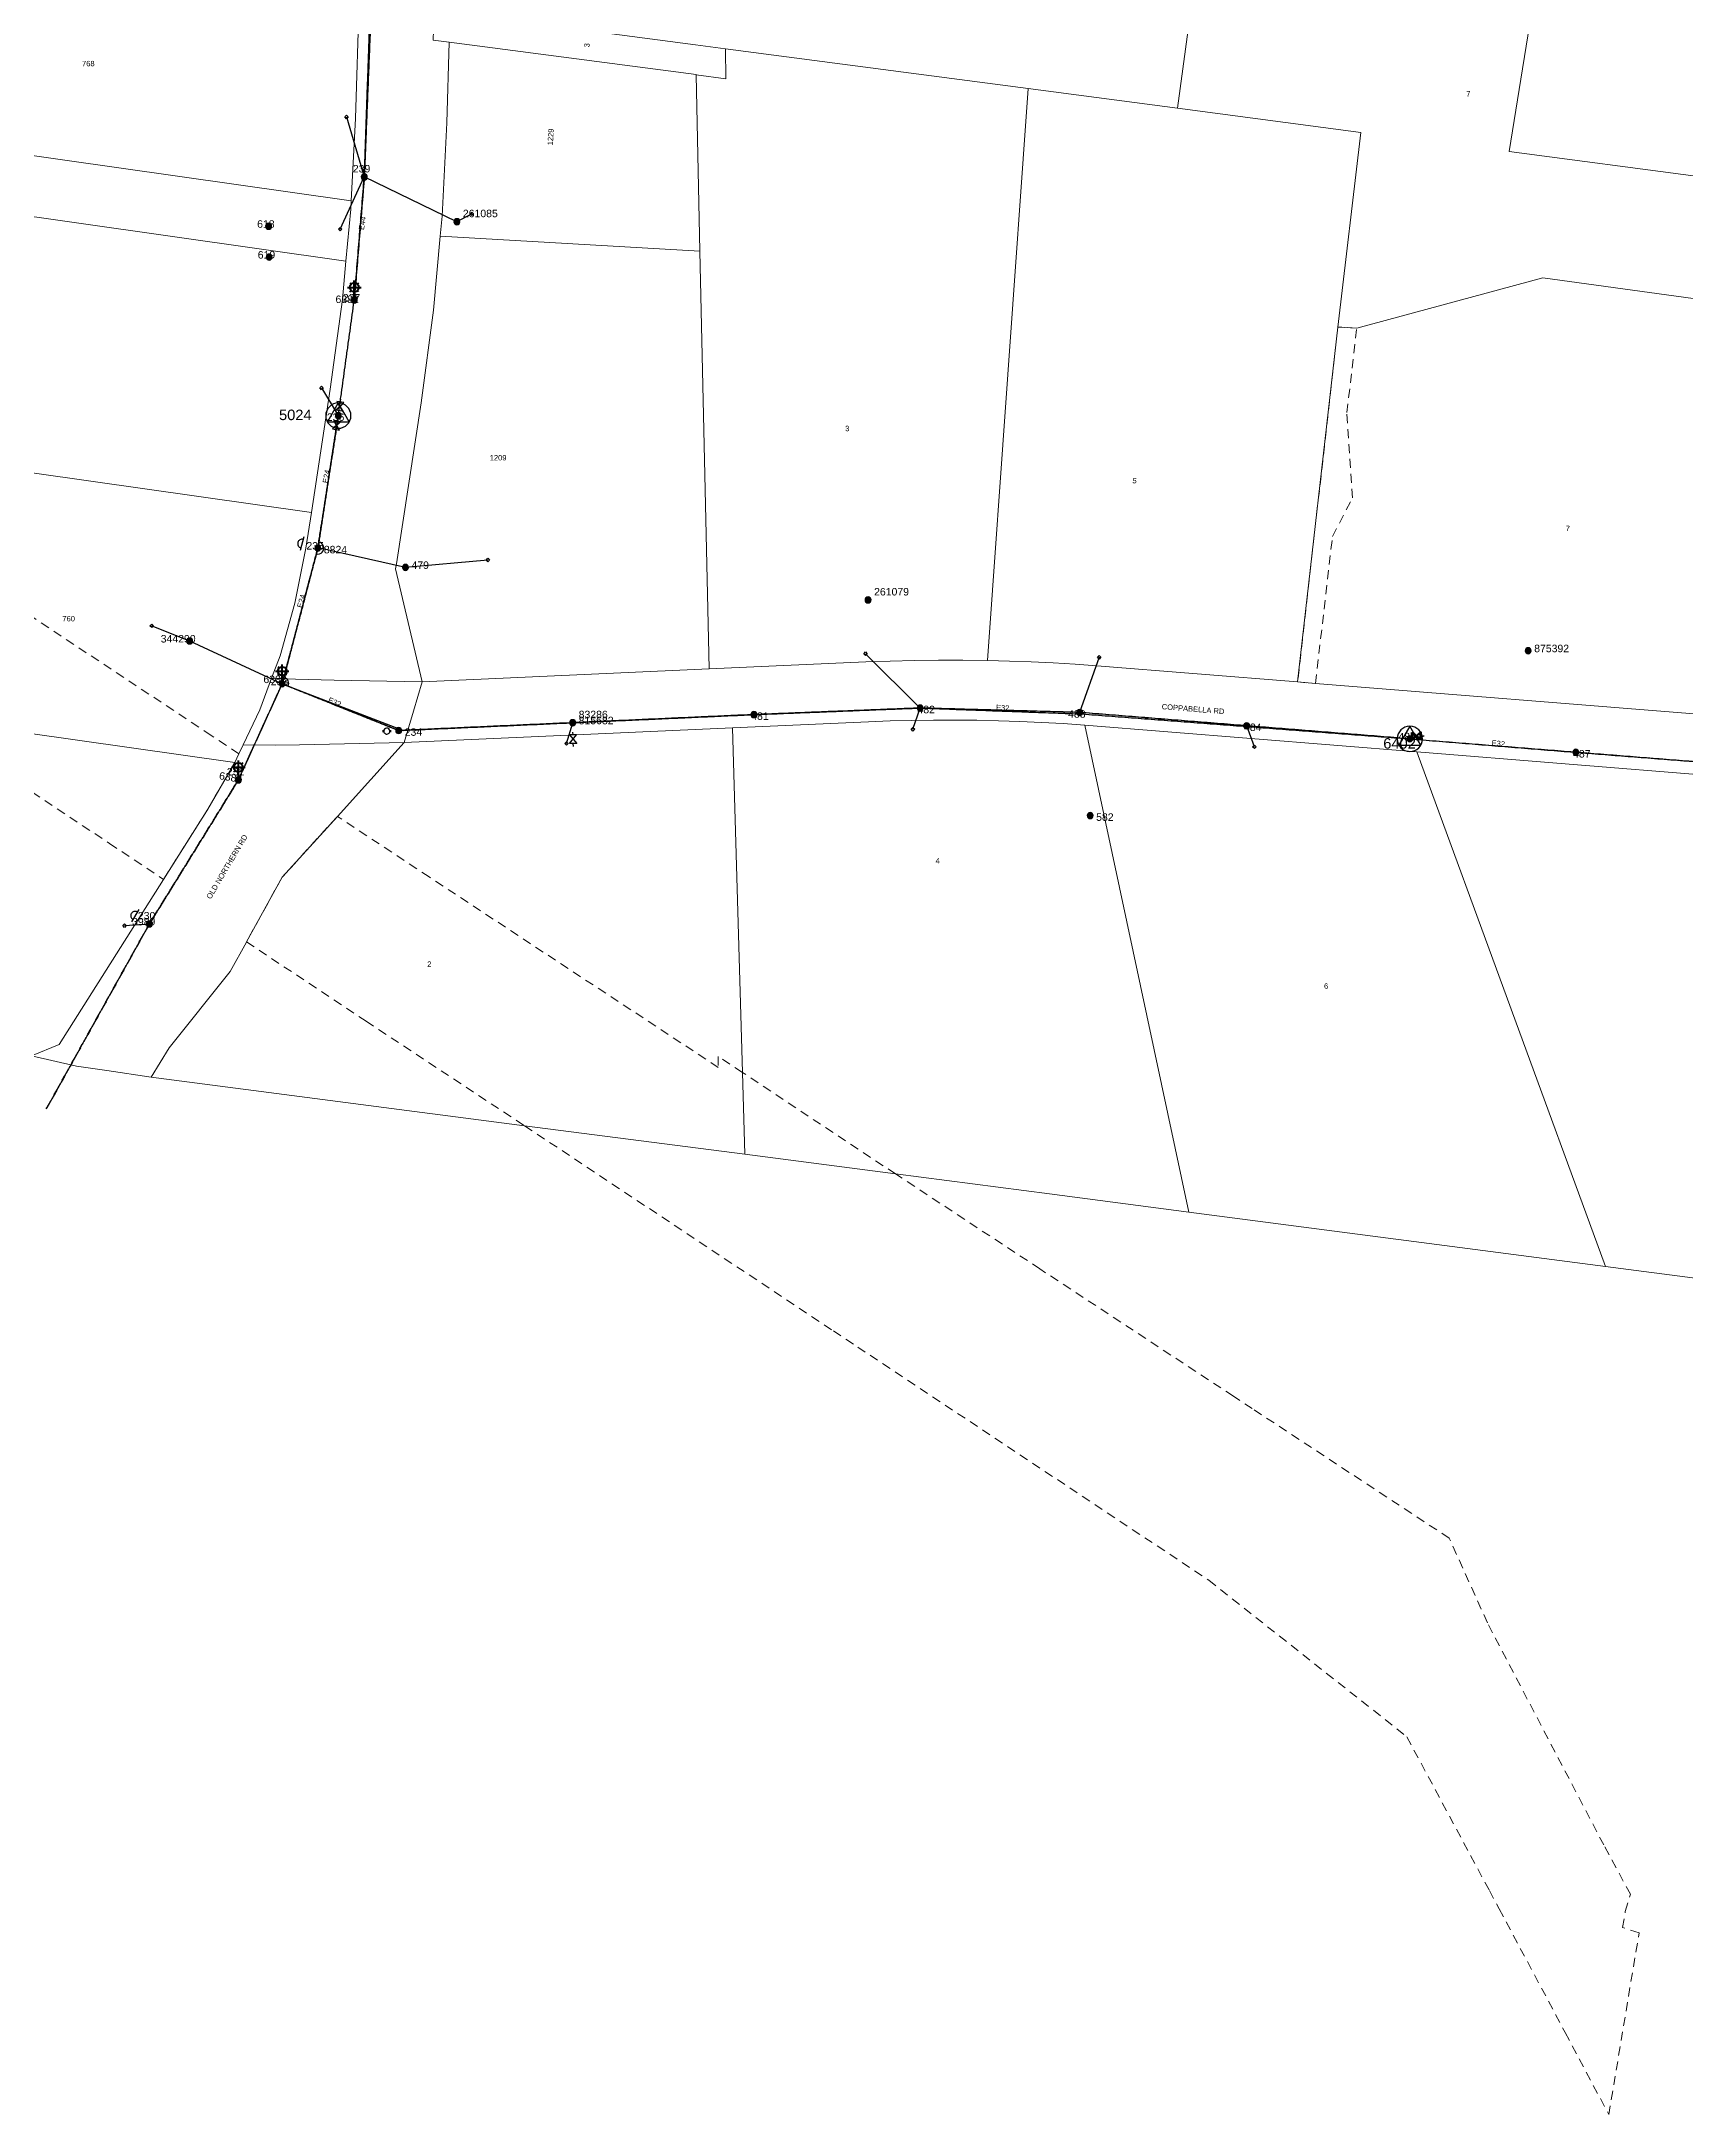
# Model space of a CAD drawing. Header units: metres. Extents: x 315515 to 317824, y 6273486 to 6276226.
# Drawn here: x 316391 to 316939, y 6274464 to 6275156 of the extents above; entities that cross this region are included whole.
import ezdxf
from ezdxf.enums import TextEntityAlignment as Align

# ---------------------------------------------------------------- set-up
doc = ezdxf.new("R2010")
doc.units = ezdxf.units.M
doc.linetypes.add('Cable Exist OH', pattern=[1, 1, 0])
doc.linetypes.add('Dash', pattern=[5, 3, -2])
doc.layers.get('0').update_dxf_attribs({"color": 6})
for name, color, linetype, lineweight in [('Cadastre Easements_SP_EXT', 9, 'Continuous', 5), ('Cadastre Land Parcels_SP_EXT', 7, 'Continuous', 5), ('Cadastre Roads_SP_EXT', 9, 'Continuous', 5)]:
    doc.layers.add(name, color=color, linetype=linetype, lineweight=lineweight)
for name, color, linetype in [('Equip_LV_EXT', 7, 'Continuous'), ('Equip_SP_HV_EXT', 7, 'Continuous'), ('Equip_SP_LV_EXT', 7, 'Continuous'), ('Equip_SP_SL_EXT', 7, 'Continuous'), ('Mains_HV_EXT', 1, 'Continuous'), ('Mains_LV_EXT', 7, 'Continuous'), ('Mains_SL_EXT', 3, 'Continuous'), ('Services_SP_EXT', 7, 'Continuous'), ('Sub_SP_TR_HV_LV_EXT', 7, 'Continuous'), ('SupportsOH_SP_TR_HV_LV_SL_EXT', 7, 'Continuous')]:
    doc.layers.add(name, color=color, linetype=linetype)
doc.styles.add('iecARIAL', font='arial.ttf', dxfattribs={"height": 2})
doc.styles.add('POLE_LABEL', font='arial.ttf')
doc.styles.get("Standard").update_dxf_attribs({"font": 'arial.ttf'})

# ---------------------------------------------------------------- blocks, each defined once
blk = doc.blocks.new('SUB_POLE_EXT')
blk.add_wipeout([(0, 4.22), (0.42, 4.2), (0.83, 4.14), (1.21, 4.05), (1.62, 3.9), (1.99, 3.72), (2.35, 3.51), (2.68, 3.26), (2.99, 2.99), (3.28, 2.66), (3.52, 2.34), (3.76, 1.92), (3.9, 1.62), (4.04, 1.23), (4.18, 0.63), (4.22, 0), (4.18, -0.61), (4.06, -1.15), (3.9, -1.62), (3.58, -2.24), (3.22, -2.73), (2.97, -3.01), (2.68, -3.26), (2.36, -3.5), (2, -3.72), (1.64, -3.89), (1.25, -4.03), (0.82, -4.14), (0.42, -4.2), (0, -4.22), (-0.41, -4.2), (-0.8, -4.15), (-1.21, -4.05), (-1.62, -3.9), (-1.99, -3.73), (-2.35, -3.51), (-2.68, -3.26), (-2.96, -3.02), (-3.23, -2.72), (-3.51, -2.35), (-3.71, -2.01), (-3.91, -1.6), (-4.05, -1.21), (-4.16, -0.76), (-4.22, -0.14), (-4.21, 0.39), (-4.14, 0.83), (-4.03, 1.27), (-3.9, 1.63), (-3.71, 2.02), (-3.5, 2.37), (-3.28, 2.67), (-2.99, 2.99), (-2.68, 3.27), (-2.33, 3.52), (-1.98, 3.73), (-1.63, 3.9), (-1.2, 4.05), (-0.78, 4.15), (-0.4, 4.21)])
blk.add_line((2.16, 0.48), (2.16, 0.48, 0))
blk.add_lwpolyline([(-4.22, 0, 1), (4.22, 0, 1)], format="xyb", close=True)
blk.add_lwpolyline([(2.14, 0.52), (0, 4.22), (-3.66, -2.11), (3.66, -2.11)], close=True)
for tag, height, flags, p in [('STREET_CODE', 0.2, 9, (1.5, 0)), ('ASSET_NUM', 3.5, 8, (2, 2)), ('CONSTRUCTED_VOLTAGE', 0.2, 9, (1.5, -0.2)), ('OPERATING_VOLTAGE', 0.2, 9, (1.5, -0.6)), ('OPERATED_BY', 0.2, 9, (1.5, -0.8)), ('ORIENTATION', 0.2, 9, (1.5, -1.2)), ('OWNED_BY', 0.2, 9, (1.5, -1.4)), ('SECONDARY_VOLTAGE', 0.2, 9, (1.5, -1.6)), ('STATE', 0.2, 9, (1.5, -1.8)), ('SUBSTATION_TYPE', 0.2, 9, (1.5, -2)), ('STREETNAME', 0.2, 9, (1.5, -2.8)), ('SUBURB', 0.2, 9, (1.5, -3)), ('Z', 0.2, 1, (1.5, -3.4)), ('NO_PHASES', 0.2, 9, (1.5, -0.4)), ('MAINTAINED_BY', 0.2, 9, (1.5, -1)), ('USAGE', 0.2, 9, (1.5, -2.2)), ('LEGEND', 0.2, 9, (1.5, -2.4)), ('LOCATION', 0.2, 9, (1.5, -2.6)), ('NOTES', 0.2, 9, (1.5, -3.2))]:
    blk.add_attdef(tag, text='', height=height, dxfattribs=dict(flags=flags)).set_placement(p, align=Align.MIDDLE_LEFT)
blk = doc.blocks.new('LV_OH_LINKS_OPEN_EXT')
for p, q in [((-0.17, 4.97), (-0.17, 5.46)), ((-0.17, 3), (-0.17, 2.5)), ((0.17, 4.97), (0.17, 5.46)), ((0.17, 3), (0.17, 2.5))]:
    blk.add_line(p, q)
blk.add_lwpolyline([(0, 2.99, 1), (0, 4.98, 1)], format="xyb", close=True)
at = {"flags": 9}
for tag, p in [('ACTUAL_STATUS', (0, 0)), ('CONSTRUCTED_VOLTAGE', (0, -0.2)), ('OPERATING_VOLTAGE', (0, -0.6)), ('ORIENTATION', (0, -0.8)), ('OWNED_BY', (0, -1)), ('STATE', (0, -1.2)), ('SWITCH_TYPE', (0, -1.4)), ('NO_PHASES', (0, -0.4)), ('USAGE', (0, -1.6)), ('LEGEND', (0, -1.8)), ('NOTES', (0, -2))]:
    blk.add_attdef(tag, text='', height=0.2, dxfattribs=at).set_placement(p, align=Align.MIDDLE_LEFT)
at = {"flags": 1}
blk.add_attdef('Z', (0, 0), '', height=0.2, dxfattribs=at)
blk = doc.blocks.new('LV_OH_LINKS_DISTFUSE_EXT')
for p, q in [((0, 0), (0.96, 0)), ((3.84, 0), (4.8, 0))]:
    blk.add_line(p, q)
blk.add_lwpolyline([(3.84, -1.2), (3.84, 1.2), (0.96, -1.2), (0.96, 1.2)], close=True)
at = {"flags": 9}
for tag, p in [('ACTUAL_STATUS', (0, 0)), ('CONSTRUCTED_VOLTAGE', (0, -0.2)), ('OPERATING_VOLTAGE', (0, -0.6)), ('ORIENTATION', (0, -0.8)), ('OWNED_BY', (0, -1)), ('STATE', (0, -1.2)), ('SWITCH_TYPE', (0, -1.4)), ('NO_PHASES', (0, -0.4)), ('USAGE', (0, -1.6)), ('NOTES', (0, -1.8))]:
    blk.add_attdef(tag, text='', height=0.2, dxfattribs=at).set_placement(p, align=Align.MIDDLE_LEFT)
at = {"flags": 1}
blk.add_attdef('Z', (0, 0), '', height=0.2, dxfattribs=at)
blk = doc.blocks.new('SL_LANTERN_EXT')
at = {"lineweight": 40}
for p, q in [((-2.25, 4.22), (2.25, 4.22)), ((-1.46, 5.68), (-1.06, 5.28)), ((-1.46, 2.76), (-1.06, 3.16)), ((0, 1.97), (0, 6.47)), ((0, 0), (0, 2.72)), ((1.46, 5.68), (1.06, 5.28)), ((1.46, 2.76), (1.06, 3.16))]:
    blk.add_line(p, q, dxfattribs=at)
blk.add_circle((0, 4.22), 1.5, dxfattribs=at)
at = {"style": 'iecARIAL', "flags": 8}
blk.add_attdef('ASSET_NUM', (1.5, 1.5), '', height=2.5, dxfattribs=at)
for tag, p, height, flags in [('OPERATING_VOLTAGE', (0.98, -1.65), 0.2, 9), ('ORIENTATION', (0.98, -1.85), 0.2, 9), ('OWNED_BY', (0.98, -2.05), 0.2, 9), ('STATE', (0.98, -2.25), 0.2, 9), ('CONSTRUCTED_VOLTAGE', (0.98, -0.65), 0.2, 9), ('CONTROL_TYPE', (0.98, -0.85), 0.2, 9), ('LANTERN_PURPOSE', (0.98, -1.05), 0.2, 9), ('LANTERN_TYPE', (0.98, -1.25), 0.2, 9), ('NO_PHASES', (0.98, -1.45), 0.2, 9), ('USAGE', (0.98, -2.45), 0.2, 9), ('CEXIST', (0.98, -2.65), 0.2, 9), ('CNEW', (0.98, -2.85), 0.2, 9), ('CNUMBER', (0.98, -3.05), 0.2, 9), ('CREMOVE', (0.98, -3.25), 0.2, 9), ('CREPLACE', (0.98, -3.45), 0.2, 9), ('LKINGHEIGHT', (0.98, -3.65), 0.2, 9), ('LBRACKET', (0.98, -3.85), 0.2, 9), ('LBRACKETVOCAB', (0.98, -4.05), 0.2, 9), ('LCATEGORY', (0.98, -4.25), 0.2, 9), ('LCHARGE1', (0.98, -4.45), 0.2, 9), ('LCHARGE1PERCENT', (0.98, -4.65), 0.2, 9), ('LCHARGE2', (0.98, -4.85), 0.2, 9), ('LCHARGE2PERCENT', (0.98, -5.05), 0.2, 9), ('LCHARGE3', (0.98, -5.25), 0.2, 9), ('LCHARGE3PERCENT', (0.98, -5.45), 0.2, 9), ('LEXIST', (0.98, -5.65), 0.2, 9), ('LLAMP', (0.98, -5.85), 0.2, 9), ('LLAMPVOCAB', (0.98, -6.05), 0.2, 9), ('LMAST', (0.98, -6.25), 0.2, 9), ('LMASTVOCAB', (0.98, -6.45), 0.2, 9), ('LNEW', (0.98, -6.65), 0.2, 9), ('LANTNUMBER', (0.98, -6.85), 0.2, 9), ('LNUMBER', (2.18, -3.25), 2.5, 8), ('STREETNAME', (0.98, -9.25), 0.2, 9), ('SUBURB', (0.98, -9.45), 0.2, 1), ('LOUTREACH', (0.98, -7.25), 0.2, 9), ('LOUTREACHVOCAB', (0.98, -7.45), 0.2, 9), ('LRATECODE', (0.98, -7.65), 0.2, 9), ('LREMOVE', (0.98, -7.85), 0.2, 9), ('LREPLACE', (0.98, -8.05), 0.2, 9), ('LTYPE', (0.98, -8.25), 0.2, 9), ('LTYPEVOCAB', (0.98, -8.45), 0.2, 9), ('LEGEND', (0.98, -8.65), 0.2, 9), ('LOCATION', (0.98, -8.85), 0.2, 9), ('NOTES', (0.98, -9.05), 0.2, 9)]:
    blk.add_attdef(tag, p, '', height=height, dxfattribs=dict(flags=flags))
blk = doc.blocks.new('CCP_EXT')
blk.add_wipeout([(0, 0.57), (0.57, 0), (0, -0.57), (-0.57, 0)])
blk.add_lwpolyline([(-0.57, 0), (0, 0.57), (0.57, 0), (0, -0.57), (-0.57, 0)])
at = {"flags": 1}
blk.add_attdef('Z', (0, 0), '', height=0.2, dxfattribs=at)
at = {"flags": 9}
for tag, p in [('CCP_TYPE', (0, 0)), ('CONSTRUCTED_VOLTAGE', (0, -0.2)), ('OPERATING_VOLTAGE', (0, -0.6)), ('ORIENTATION', (0, -0.8)), ('OWNED_BY', (0, -1)), ('STATE', (0, -1.8)), ('NO_PHASES', (0, -0.4)), ('USAGE', (0, -1.2)), ('LEGEND', (0, -1.4)), ('LIFE_SUPPORT', (0, -1.6)), ('NOTES', (0, -2))]:
    blk.add_attdef(tag, text='', height=0.2, dxfattribs=at).set_placement(p, align=Align.MIDDLE_LEFT)
blk = doc.blocks.new('POLE_EXT')
blk.add_hatch(color=256).paths.add_polyline_path([(-1, 0, 1), (1, 0, 1)])
blk.add_lwpolyline([(-1, 0, 1), (1, 0, 1)], format="xyb", close=True)
for tag, height, flags, p in [('pNumber', 2.5, 8, (-17.84, 2.07)), ('OWNED_BY', 0.2, 9, (1.35, -0.4)), ('SPECIAL_USE', 0.2, 9, (1.35, -0.8)), ('STATE', 0.2, 9, (1.35, -1)), ('cLV', 0.2, 9, (1.35, -1.4)), ('hDepth', 0.2, 9, (1.35, -1.6)), ('hDia', 0.2, 9, (1.35, -1.8)), ('cHV', 0.2, 9, (1.35, -2)), ('cLinedev', 0.2, 9, (1.35, -3.4)), ('pExisting', 0.2, 9, (1.35, -3.8)), ('pFooting', 0.2, 9, (1.35, -4.4)), ('pNew', 0.2, 9, (1.35, -4.6)), ('pRelocate', 0.2, 9, (1.35, -5)), ('pRemove', 0.2, 9, (1.35, -5.2)), ('pReplace', 0.2, 9, (1.35, -5.4)), ('pStay', 0.2, 9, (1.35, -5.6)), ('pType', 0.2, 9, (1.35, -5.8)), ('cspan', 0.2, 9, (1.35, -6)), ('STREETNAME', 0.2, 9, (1.35, -6.2)), ('SUBURB', 0.2, 9, (1.35, -6.4)), ('OPERATED_BY', 0.2, 9, (1.36, -7.01)), ('PARENT', 0.2, 9, (1.35, -0.6)), ('USAGE', 0.2, 9, (1.35, -1.2)), ('LBRACKET', 0.2, 9, (1.35, -2.2)), ('LExisting', 0.2, 9, (1.35, -2.4)), ('LANTNUMBER', 0.2, 9, (1.35, -2.6)), ('LOther', 0.2, 9, (1.35, -2.8)), ('LRemove', 0.2, 9, (1.35, -3)), ('LEGEND', 0.2, 9, (1.35, -3.2)), ('LOCATION', 0.2, 9, (1.35, -3.6)), ('PFNUMBER', 0.2, 9, (1.35, -4)), ('NEWPFNUMBER', 0.2, 9, (1.35, -4.2)), ('NOTES', 0.2, 9, (1.35, -6.6)), ('MAINTAINED_BY', 0.2, 9, (1.36, -6.81))]:
    blk.add_attdef(tag, text='', height=height, dxfattribs=dict(flags=flags)).set_placement(p, align=Align.MIDDLE_LEFT)
at = {"style": 'POLE_LABEL'}
for tag, height, flags, p in [('STRUCTURE_PLANT_NUMBER', 0.2, 9, (1.35, 0.03)), ('ASSET_NUM', 2.5, 8, (2, 2)), ('STREET_CODE', 0.2, 9, (1.35, -0.2))]:
    blk.add_attdef(tag, text='', height=height, dxfattribs=dict(at, flags=flags)).set_placement(p, align=Align.MIDDLE_LEFT)
at = {"flags": 1}
blk.add_attdef('Z', (1.35, -7.33), '', height=0.2, dxfattribs=at)
blk = doc.blocks.new('HV_USL_CLOSED_EXT')
blk.add_line((2.4, 5.5), (-2.4, 5.5))
blk.add_lwpolyline([(1.44, 5.5, 0.414214), (0, 6.94, 0.414214), (-1.44, 5.5)], format="xyb")
for tag, height, flags, p in [('STREET_CODE', 0.2, 9, (1.5, 0)), ('ASSET_NUM', 2.5, 8, (2, 2)), ('ACTUAL_STATUS', 0.2, 9, (1.5, -0.2)), ('CONSTRUCTED_VOLTAGE', 0.2, 9, (1.5, -0.4)), ('OPERATING_VOLTAGE', 0.2, 9, (1.5, -0.8)), ('ORIENTATION', 0.2, 9, (1.5, -1)), ('OWNED_BY', 0.2, 9, (1.5, -1.2)), ('OPERATED_BY', 0.2, 9, (1.5, -1.4)), ('STATE', 0.2, 9, (1.5, -1.8)), ('SWITCH_TYPE', 0.2, 9, (1.5, -2)), ('STREETNAME', 0.2, 9, (1.5, -2.8)), ('SUBURB', 0.2, 9, (1.5, -3)), ('Z', 0.2, 1, (1.5, -3.6)), ('NO_PHASES', 0.2, 9, (1.5, -0.6)), ('MAINTAINED_BY', 0.2, 9, (1.5, -1.6)), ('USAGE', 0.2, 9, (1.5, -2.2)), ('LEGEND', 0.2, 9, (1.5, -2.4)), ('LOCATION', 0.2, 9, (1.5, -2.6)), ('NOTES', 0.2, 9, (1.5, -3.2)), ('LABEL_ALIGNMENT', 0.2, 9, (1.5, -3.4))]:
    blk.add_attdef(tag, text='', height=height, dxfattribs=dict(flags=flags)).set_placement(p, align=Align.MIDDLE_LEFT)
blk = doc.blocks.new('HV_DOF_CLOSED_EXT')
for p, q in [((0, 7.9), (0, 6.94)), ((0, 4.06), (0, 3.1))]:
    blk.add_line(p, q)
blk.add_lwpolyline([(-1.2, 4.06), (1.2, 4.06), (-1.2, 6.94), (1.2, 6.94)], close=True)
for tag, height, flags, p in [('STREET_CODE', 0.2, 9, (1.5, 0)), ('ASSET_NUM', 2.5, 8, (2, 2)), ('ACTUAL_STATUS', 0.2, 9, (1.5, -0.2)), ('CONSTRUCTED_VOLTAGE', 0.2, 9, (1.5, -0.4)), ('OPERATING_VOLTAGE', 0.2, 9, (1.5, -0.8)), ('ORIENTATION', 0.2, 9, (1.5, -1)), ('OWNED_BY', 0.2, 9, (1.5, -1.2)), ('OPERATED_BY', 0.2, 9, (1.5, -1.4)), ('STATE', 0.2, 9, (1.5, -1.8)), ('SWITCH_TYPE', 0.2, 9, (1.5, -2)), ('STREETNAME', 0.2, 9, (1.5, -2.8)), ('SUBURB', 0.2, 9, (1.5, -3)), ('Z', 0.2, 1, (1.5, -3.6)), ('NO_PHASES', 0.2, 9, (1.5, -0.6)), ('MAINTAINED_BY', 0.2, 9, (1.5, -1.6)), ('USAGE', 0.2, 9, (1.5, -2.2)), ('LEGEND', 0.2, 9, (1.5, -2.4)), ('LOCATION', 0.2, 9, (1.5, -2.6)), ('NOTES', 0.2, 9, (1.5, -3.2)), ('LABEL_ALIGNMENT', 0.2, 9, (1.5, -3.4))]:
    blk.add_attdef(tag, text='', height=height, dxfattribs=dict(flags=flags)).set_placement(p, align=Align.MIDDLE_LEFT)

msp = doc.modelspace()

# ---------------------------------------------------------------- linework, layer by layer
at = {"layer": 'Cadastre Easements_SP_EXT', "linetype": 'Dash'}
for points in [[(316829.665, 6275060.111), (316823.397, 6275060.478), (316809.921, 6274942.003), (316815.9, 6274941.521), (316821.569, 6274990.594), (316828.248, 6275003.459), (316826.379, 6275031.895), (316829.665, 6275060.111)], [(316520.136, 6274876.918), (316489.472, 6274897.153), (316471.075, 6274876.853), (316459.158, 6274855.277), (316499.051, 6274828.776), (316551.949, 6274793.875), (316655.024, 6274725.397), (316663.117, 6274720.019), (316780.286, 6274642.182), (316846.408, 6274589.921), (316873.936, 6274538.595), (316877.188, 6274532.532), (316899.22, 6274491.221), (316913.781, 6274463.841), (316923.896, 6274524.488), (316918.4, 6274526.238), (316919.299, 6274531.62), (316920.991, 6274537.362), (316912.111, 6274553.815), (316873.271, 6274627.957), (316873.265, 6274627.97), (316860.547, 6274656.207), (316794.811, 6274699.45), (316788.494, 6274703.606), (316723.924, 6274746.1), (316675.769, 6274777.791), (316624.67, 6274811.654), (316616.547, 6274816.999), (316616.59, 6274813.357), (316520.136, 6274876.918)]]:
    msp.add_lwpolyline(points, close=True, dxfattribs=at)
at = {"layer": 'Cadastre Land Parcels_SP_EXT', "linetype": 'Continuous'}
for points in [[(317108.778, 6275485.962), (317100.866, 6275487.067), (317057.082, 6275215.816), (316985.063, 6275225.856), (316913.045, 6275235.911), (316899.623, 6275237.808), (316880.481, 6275119.12), (317008.475, 6275102.119), (317040.48, 6275097.774), (317045.963, 6275097.023), (317108.778, 6275485.962)], [(316781.074, 6275216.508), (316631.044, 6275235.983), (316530.155, 6275249.078), (316529.094, 6275232.599), (316527.046, 6275165.417), (316608.987, 6275154.678), (316618.968, 6275153.37), (316720.02, 6275140.121), (316769.813, 6275133.546), (316781.074, 6275216.508)], [(317004.24, 6275061.462), (317008.475, 6275102.119), (316880.481, 6275119.12), (316899.623, 6275237.808), (316840.866, 6275246.014), (316834.335, 6275209.609), (316781.074, 6275216.508), (316769.813, 6275133.546), (316830.981, 6275125.381), (316823.397, 6275060.478), (316829.665, 6275060.111), (316891.758, 6275076.919), (317004.24, 6275061.462)], [(316262.951, 6275135.406), (316272.089, 6275199.696), (316131.231, 6275218.373), (316120.098, 6275139.618), (316115.908, 6275109.985), (316138.432, 6275106.785), (316167.134, 6275102.706), (316180.512, 6275100.803), (316252.528, 6275090.564), (316256.167, 6275116.055), (316492.285, 6275082.504), (316493.941, 6275099.821), (316494.051, 6275102.575), (316262.951, 6275135.406)], [(316496.771, 6275169.855), (316272.089, 6275199.696), (316262.951, 6275135.406), (316494.051, 6275102.575), (316495.49, 6275130.036), (316496.771, 6275169.855)], [(316527.046, 6275165.417), (316521.834, 6275166.191), (316521.468, 6275156.2), (316526.738, 6275155.507), (316609.179, 6275144.744), (316609.181, 6275144.654), (316619.15, 6275143.313), (316618.968, 6275153.37), (316608.987, 6275154.678), (316527.046, 6275165.417)], [(316609.181, 6275144.654), (316609.179, 6275144.744), (316526.738, 6275155.507), (316526.014, 6275128.601), (316524.418, 6275097.492), (316523.808, 6275090.835), (316610.473, 6275085.809), (316609.181, 6275144.654)], [(316720.02, 6275140.121), (316618.968, 6275153.37), (316619.15, 6275143.313), (316609.181, 6275144.654), (316610.473, 6275085.809), (316613.505, 6274946.352), (316665.828, 6274948.674), (316673.927, 6274948.951), (316682.028, 6274949.167), (316690.131, 6274949.285), (316698.235, 6274949.309), (316706.395, 6274949.219), (316720.02, 6275140.121)], [(316769.813, 6275133.546), (316720.02, 6275140.121), (316706.395, 6274949.219), (316713.74, 6274948.982), (316721.053, 6274948.702), (316728.363, 6274948.34), (316735.668, 6274947.901), (316742.972, 6274947.35), (316809.921, 6274942.003), (316823.397, 6275060.478), (316830.981, 6275125.381), (316769.813, 6275133.546)], [(316610.473, 6275085.809), (316523.808, 6275090.835), (316521.539, 6275066.152), (316517.436, 6275035.232), (316509.175, 6274981.438), (316508.84, 6274979.72), (316517.802, 6274942.075), (316613.505, 6274946.352), (316610.473, 6275085.809)], [(316396.65, 6274821.018), (316431.431, 6274876.093), (316446.228, 6274899.522), (316455.209, 6274915.082), (316350.139, 6274930.015), (316232.085, 6274946.792), (316219.186, 6274855.873), (316307.247, 6274835.634), (316309.672, 6274835.051), (316387.358, 6274817.213), (316396.65, 6274821.018)], [(316624.671, 6274811.62), (316624.67, 6274811.654), (316621.339, 6274926.705), (316511.796, 6274921.781), (316489.472, 6274897.153), (316471.075, 6274876.853), (316459.158, 6274855.277), (316459.101, 6274855.172), (316453.664, 6274845.326), (316433.299, 6274819.872), (316427.333, 6274810.074), (316551.949, 6274793.875), (316625.469, 6274784.368), (316624.671, 6274811.62)], [(316738.93, 6274927.608), (316731.703, 6274928.114), (316724.496, 6274928.52), (316717.284, 6274928.839), (316710.07, 6274929.076), (316702.852, 6274929.23), (316695.633, 6274929.297), (316688.414, 6274929.281), (316681.197, 6274929.182), (316673.98, 6274928.998), (316666.75, 6274928.71), (316621.339, 6274926.705), (316624.67, 6274811.654), (316624.671, 6274811.62), (316625.469, 6274784.368), (316675.769, 6274777.791), (316727.176, 6274771.102), (316773.653, 6274765.084), (316738.93, 6274927.608)]]:
    msp.add_lwpolyline(points, close=True, dxfattribs=at)
at = {"layer": 'Mains_HV_EXT', "linetype": 'Cable Exist OH'}
for points in [[(316471.064, 6274941.393), (316482.962, 6274986.688)], [(316426.725, 6274861.242), (316456.434, 6274909.295), (316471.064, 6274941.393)], [(316471.064, 6274941.393), (316509.949, 6274925.79), (316568.002, 6274928.4), (316568.079, 6274928.404)]]:
    msp.add_lwpolyline(points, dxfattribs=at)
at = {"layer": 'Mains_LV_EXT', "linetype": 'Cable Exist OH'}
for points in [[(316498.469, 6275110.58), (316500.458, 6275160.163), (316502.063, 6275212.945)], [(316495.122, 6275069.491), (316498.469, 6275110.58)], [(316482.962, 6274986.688), (316471.064, 6274941.393)], [(316471.064, 6274941.393), (316456.434, 6274909.295), (316426.725, 6274861.242)], [(316509.949, 6274925.79), (316471.064, 6274941.393)], [(316737.171, 6274931.831), (316683.975, 6274933.311)], [(316792.961, 6274927.378), (316737.171, 6274931.831)], [(316568.002, 6274928.4), (316509.949, 6274925.79)]]:
    msp.add_lwpolyline(points, dxfattribs=at)
at = {"layer": 'Mains_LV_EXT', "linetype": 'Continuous'}
for points in [[(316482.455, 6274984.754, 1.0584118), (316483.268, 6274988.665)], [(316472.92, 6274940.648, 0.6156477), (316471.572, 6274943.327)]]:
    msp.add_lwpolyline(points, format="xyb", dxfattribs=at)
at = {"layer": 'Mains_SL_EXT', "linetype": 'Cable Exist OH'}
msp.add_lwpolyline([(316456.434, 6274909.295), (316471.064, 6274941.393)], dxfattribs=at)

# ---------------------------------------------------------------- block references
at = {"layer": 'Equip_SP_HV_EXT'}
ref = msp.add_blockref('HV_USL_CLOSED_EXT', (316482.962, 6274986.688), dxfattribs=dict(at, rotation=74.20285459057543))
ref.add_attrib('ASSET_NUM', '8824', dxfattribs={"layer": '0', "height": 2.5}).set_placement((316484.962, 6274987.438), align=Align.TOP_LEFT)
at = {"layer": 'Equip_SP_LV_EXT', "rotation": 92.76765532673696}
msp.add_blockref('LV_OH_LINKS_OPEN_EXT', (316509.949, 6274925.79), dxfattribs=at)
at = {"layer": 'Equip_SP_SL_EXT'}
ref = msp.add_blockref('SL_LANTERN_EXT', (316495.122, 6275069.491), dxfattribs=at)
ref.add_attrib('ASSET_NUM', '6382', dxfattribs={"layer": '0', "height": 2.5, "rotation": 359.997165, "style": 'iecARIAL'}).set_placement((316496.622, 6275070.991), align=Align.TOP_RIGHT)
ref = msp.add_blockref('SL_LANTERN_EXT', (316471.064, 6274941.393), dxfattribs=at)
ref.add_attrib('ASSET_NUM', '6383', dxfattribs={"layer": '0', "height": 2.5, "rotation": 0.118282, "style": 'iecARIAL'}).set_placement((316472.564, 6274942.893), align=Align.MIDDLE_RIGHT)
ref = msp.add_blockref('SL_LANTERN_EXT', (316456.434, 6274909.295), dxfattribs=at)
ref.add_attrib('ASSET_NUM', '6384', dxfattribs={"layer": '0', "height": 2.5, "rotation": 350.798858, "style": 'iecARIAL'}).set_placement((316457.934, 6274910.795), align=Align.TOP_RIGHT)
at = {"layer": 'Sub_SP_TR_HV_LV_EXT'}
ref = msp.add_blockref('SUB_POLE_EXT', (316489.796, 6275030.907), dxfattribs=at)
ref.add_attrib('ASSET_NUM', '5024', dxfattribs={"layer": '0', "height": 3.5}).set_placement((316480.879, 6275031.157), align=Align.MIDDLE_RIGHT)
ref = msp.add_blockref('SUB_POLE_EXT', (316847.397, 6274923.014), dxfattribs=at)
ref.add_attrib('ASSET_NUM', '6402', dxfattribs={"layer": '0', "height": 3.5}).set_placement((316849.397, 6274923.264), align=Align.TOP_RIGHT)
at = {"layer": 'SupportsOH_SP_TR_HV_LV_SL_EXT'}
ref = msp.add_blockref('POLE_EXT', (316498.469, 6275110.58), dxfattribs=at)
ref.add_attrib('ASSET_NUM', '239', dxfattribs={"layer": '0', "height": 2.5, "style": 'POLE_LABEL'}).set_placement((316500.469, 6275111.33), align=Align.BOTTOM_RIGHT)
ref = msp.add_blockref('POLE_EXT', (316466.528, 6275094.117), dxfattribs=at)
ref.add_attrib('ASSET_NUM', '618', dxfattribs={"layer": '0', "height": 2.5, "style": 'POLE_LABEL'}).set_placement((316468.528, 6275094.867), align=Align.MIDDLE_RIGHT)
ref = msp.add_blockref('POLE_EXT', (316466.727, 6275083.822), dxfattribs=at)
ref.add_attrib('ASSET_NUM', '619', dxfattribs={"layer": '0', "height": 2.5, "style": 'POLE_LABEL'}).set_placement((316468.727, 6275084.572), align=Align.MIDDLE_RIGHT)
ref = msp.add_blockref('POLE_EXT', (316495.122, 6275069.491), dxfattribs=at)
ref.add_attrib('ASSET_NUM', '237', dxfattribs={"layer": '0', "height": 2.5, "style": 'POLE_LABEL'}).set_placement((316497.122, 6275070.241), align=Align.MIDDLE_RIGHT)
ref = msp.add_blockref('POLE_EXT', (316482.962, 6274986.688), dxfattribs=at)
ref.add_attrib('ASSET_NUM', '235', dxfattribs={"layer": '0', "height": 2.5, "style": 'POLE_LABEL'}).set_placement((316484.962, 6274987.438), align=Align.MIDDLE_RIGHT)
ref = msp.add_blockref('POLE_EXT', (316512.223, 6274980.241), dxfattribs=at)
ref.add_attrib('ASSET_NUM', '479', dxfattribs={"layer": '0', "height": 2.5, "style": 'POLE_LABEL'}).set_placement((316514.223, 6274980.991), align=Align.MIDDLE_LEFT)
ref = msp.add_blockref('POLE_EXT', (316666.588, 6274969.374), dxfattribs=at)
ref.add_attrib('ASSET_NUM', '261079', dxfattribs={"layer": '0', "height": 2.5, "style": 'POLE_LABEL'}).set_placement((316668.588, 6274970.124), align=Align.BOTTOM_LEFT)
ref = msp.add_blockref('POLE_EXT', (316886.882, 6274952.438), dxfattribs=at)
ref.add_attrib('ASSET_NUM', '875392', dxfattribs={"layer": '0', "height": 2.5, "style": 'POLE_LABEL'}).set_placement((316888.882, 6274953.188), align=Align.MIDDLE_LEFT)
ref = msp.add_blockref('POLE_EXT', (316471.064, 6274941.393), dxfattribs=at)
ref.add_attrib('ASSET_NUM', '233', dxfattribs={"layer": '0', "height": 2.5, "style": 'POLE_LABEL'}).set_placement((316473.064, 6274942.143), align=Align.MIDDLE_RIGHT)
ref = msp.add_blockref('POLE_EXT', (316628.504, 6274931.115), dxfattribs=at)
ref.add_attrib('ASSET_NUM', '481', dxfattribs={"layer": '0', "height": 2.5, "style": 'POLE_LABEL'}).set_placement((316630.504, 6274931.865), align=Align.TOP_CENTER)
ref = msp.add_blockref('POLE_EXT', (316683.975, 6274933.311), dxfattribs=at)
ref.add_attrib('ASSET_NUM', '482', dxfattribs={"layer": '0', "height": 2.5, "style": 'POLE_LABEL'}).set_placement((316685.975, 6274934.061), align=Align.TOP_CENTER)
ref = msp.add_blockref('POLE_EXT', (316737.171, 6274931.831), dxfattribs=at)
ref.add_attrib('ASSET_NUM', '483', dxfattribs={"layer": '0', "height": 2.5, "style": 'POLE_LABEL'}).set_placement((316739.171, 6274932.581), align=Align.TOP_RIGHT)
ref = msp.add_blockref('POLE_EXT', (316509.949, 6274925.79), dxfattribs=at)
ref.add_attrib('ASSET_NUM', '234', dxfattribs={"layer": '0', "height": 2.5, "style": 'POLE_LABEL'}).set_placement((316511.949, 6274926.54), align=Align.TOP_LEFT)
ref = msp.add_blockref('POLE_EXT', (316568.002, 6274928.4), dxfattribs=at)
ref.add_attrib('ASSET_NUM', '815682', dxfattribs={"layer": '0', "height": 2.5, "style": 'POLE_LABEL'}).set_placement((316570.002, 6274929.15), align=Align.MIDDLE_LEFT)
ref = msp.add_blockref('POLE_EXT', (316792.961, 6274927.378), dxfattribs=at)
ref.add_attrib('ASSET_NUM', '484', dxfattribs={"layer": '0', "height": 2.5, "style": 'POLE_LABEL'}).set_placement((316794.961, 6274928.128), align=Align.TOP_CENTER)
ref = msp.add_blockref('POLE_EXT', (316902.77, 6274918.535), dxfattribs=at)
ref.add_attrib('ASSET_NUM', '487', dxfattribs={"layer": '0', "height": 2.5, "style": 'POLE_LABEL'}).set_placement((316904.77, 6274919.285), align=Align.TOP_CENTER)
ref = msp.add_blockref('POLE_EXT', (316456.434, 6274909.295), dxfattribs=at)
ref.add_attrib('ASSET_NUM', '231', dxfattribs={"layer": '0', "height": 2.5, "style": 'POLE_LABEL'}).set_placement((316458.434, 6274910.045), align=Align.BOTTOM_RIGHT)
ref = msp.add_blockref('POLE_EXT', (316740.701, 6274897.403), dxfattribs=at)
ref.add_attrib('ASSET_NUM', '582', dxfattribs={"layer": '0', "height": 2.5, "style": 'POLE_LABEL'}).set_placement((316742.701, 6274898.153), align=Align.TOP_LEFT)
ref = msp.add_blockref('POLE_EXT', (316426.725, 6274861.242), dxfattribs=at)
ref.add_attrib('ASSET_NUM', '230', dxfattribs={"layer": '0', "height": 2.5, "style": 'POLE_LABEL'}).set_placement((316428.725, 6274861.992), align=Align.BOTTOM_RIGHT)

# ---------------------------------------------------------------- texts
at = {"layer": 'Cadastre Land Parcels_SP_EXT'}
for s, rotation, p in [('3', 87.896561, (316573.617, 6275153.786)), ('1229', 87.065002, (316561.402, 6275121.092)), ('3', 2.525397, (316658.987, 6275025.685)), ('5', 355.44632, (316754.757, 6275008.366)), ('7', 355.390961, (316899.331, 6274992.409))]:
    msp.add_text(s, height=1.8, rotation=rotation, dxfattribs=at).set_placement(p)
for s, p in [('768', (316404.27, 6275147.514)), ('7', (316866.226, 6275137.423)), ('1209', (316540.322, 6275015.952)), ('760', (316397.71, 6274962.242)), ('4', (316689.114, 6274881.399)), ('2', (316519.461, 6274846.902)), ('6', (316818.747, 6274839.589))]:
    msp.add_text(s, height=1.8, dxfattribs=at).set_placement(p)
at = {"layer": 'Cadastre Roads_SP_EXT'}
for s, rotation, p in [('COPPABELLA RD', 355.407593, (316764.528, 6274932.926)), ('OLD NORTHERN RD', 59.508152, (316447.204, 6274869.342))]:
    msp.add_text(s, height=1.8, rotation=rotation, dxfattribs=at).set_placement(p)
at = {"layer": 'Mains_LV_EXT'}
for s, rotation, p in [('E44', 81.065216, (316498.337, 6275092.787)), ('E24', 80.139143, (316486.294, 6275008.245)), ('E24', 74.202955, (316477.688, 6274966.609)), ('E32', 337.019754, (316486.192, 6274935.323)), ('E32', 357.296272, (316709.234, 6274932.607)), ('E32', 354.263592, (316874.598, 6274920.814))]:
    msp.add_text(s, height=1.8, rotation=rotation, dxfattribs=at).set_placement(p)

# ---------------------------------------------------------------- next in the draw order: linework, layer by layer
at = {"layer": 'Cadastre Land Parcels_SP_EXT', "linetype": 'Continuous'}
for points in [[(316487.116, 6275039.691), (316491.137, 6275069.677), (316492.285, 6275082.504), (316256.167, 6275116.055), (316252.528, 6275090.564), (316247.679, 6275056.357), (316244.256, 6275032.215), (316295.07, 6275024.992), (316480.795, 6274998.587), (316487.116, 6275039.691)], [(316891.758, 6275076.919), (316829.665, 6275060.111), (316823.397, 6275060.478), (316809.921, 6274942.003), (316815.9, 6274941.521), (316946.409, 6274931.004), (316982.032, 6274928.765), (316990.656, 6274929.417), (317004.24, 6275061.462), (316891.758, 6275076.919)], [(316456.605, 6274918.021), (316458.033, 6274921.03), (316463.578, 6274932.713), (316467.527, 6274943.259), (316470.331, 6274950.746), (316475.292, 6274968.343), (316478.938, 6274986.72), (316480.795, 6274998.587), (316295.07, 6275024.992), (316244.256, 6275032.215), (316240.075, 6275002.872), (316232.085, 6274946.792), (316350.139, 6274930.015), (316455.209, 6274915.082), (316456.605, 6274918.021)], [(316912.679, 6274746.939), (316849.728, 6274918.725), (316738.93, 6274927.608), (316773.653, 6274765.084), (316912.679, 6274746.939)], [(316948.753, 6274910.71), (316849.728, 6274918.725), (316912.679, 6274746.939), (317041.603, 6274730.114), (317053.103, 6274728.615), (317054.716, 6274728.407), (316955.271, 6274899.534), (316948.753, 6274910.71)]]:
    msp.add_lwpolyline(points, close=True, dxfattribs=at)
at = {"layer": 'Mains_HV_EXT', "linetype": 'Cable Exist OH'}
for points in [[(316482.962, 6274986.688), (316489.796, 6275030.907)], [(316847.397, 6274923.014), (316958.49, 6274914.204)]]:
    msp.add_lwpolyline(points, dxfattribs=at)
at = {"layer": 'Mains_LV_EXT', "linetype": 'Cable Exist OH'}
for points in [[(316489.796, 6275030.907), (316495.122, 6275069.491)], [(316489.796, 6275030.907), (316482.962, 6274986.688)], [(316847.397, 6274923.014), (316902.77, 6274918.535), (316958.49, 6274914.204)]]:
    msp.add_lwpolyline(points, dxfattribs=at)

# ---------------------------------------------------------------- next in the draw order: block references
at = {"layer": 'Equip_LV_EXT'}
for p, rotation in [((316489.899, 6275031.651), 81.82209087119396), ((316489.667, 6275030.075), 260.7311971195714)]:
    msp.add_blockref('LV_OH_LINKS_DISTFUSE_EXT', p, dxfattribs=dict(at, rotation=rotation))
for p in [(316846.99, 6274923.928), (316847.397, 6274924.014)]:
    msp.add_blockref('LV_OH_LINKS_DISTFUSE_EXT', p, dxfattribs=at)
at = {"layer": 'Services_SP_EXT'}
for p in [(316492.543, 6275130.591), (316534.386, 6275098.274), (316539.71, 6274982.715), (316665.702, 6274951.448), (316743.678, 6274950.238), (316681.57, 6274926.204), (316565.938, 6274921.476)]:
    msp.add_blockref('CCP_EXT', p, dxfattribs=at)
at = {"layer": 'Services_SP_EXT', "rotation": 90.0000000000002}
msp.add_blockref('CCP_EXT', (316418.395, 6274860.676), dxfattribs=at)
at = {"layer": 'SupportsOH_SP_TR_HV_LV_SL_EXT'}
ref = msp.add_blockref('POLE_EXT', (316489.796, 6275030.907), dxfattribs=at)
ref.add_attrib('ASSET_NUM', '236', dxfattribs={"layer": '0', "height": 2.5, "style": 'POLE_LABEL'}).set_placement((316491.796, 6275031.657), align=Align.TOP_RIGHT)
ref = msp.add_blockref('POLE_EXT', (316847.397, 6274923.014), dxfattribs=at)
ref.add_attrib('ASSET_NUM', '485', dxfattribs={"layer": '0', "height": 2.5, "style": 'POLE_LABEL'}).set_placement((316849.397, 6274923.764), align=Align.MIDDLE_RIGHT)

# ---------------------------------------------------------------- next in the draw order: linework, layer by layer
at = {"layer": 'Cadastre Roads_SP_EXT', "linetype": 'Continuous'}
msp.add_lwpolyline([(316458.033, 6274921.03), (316456.605, 6274918.021), (316455.209, 6274915.082), (316446.228, 6274899.522), (316431.431, 6274876.093), (316396.65, 6274821.018), (316387.358, 6274817.213), (316402.386, 6274813.766), (316412.495, 6274812.27), (316427.333, 6274810.074), (316433.299, 6274819.872), (316453.664, 6274845.326), (316459.101, 6274855.172), (316459.158, 6274855.277), (316471.075, 6274876.853), (316489.472, 6274897.153), (316511.796, 6274921.781), (316476.88, 6274921.075), (316468.704, 6274920.909), (316458.033, 6274921.03)], close=True, dxfattribs=at)
at = {"layer": 'Mains_HV_EXT', "linetype": 'Cable Exist OH'}
msp.add_lwpolyline([(316392.335, 6274799.473), (316426.725, 6274861.242)], dxfattribs=at)
at = {"layer": 'Mains_LV_EXT', "linetype": 'Cable Exist OH'}
for points in [[(316683.975, 6274933.311), (316628.504, 6274931.115), (316568.002, 6274928.4)], [(316426.725, 6274861.242), (316392.335, 6274799.473)]]:
    msp.add_lwpolyline(points, dxfattribs=at)
at = {"layer": 'Mains_SL_EXT', "linetype": 'Cable Exist OH'}
for points in [[(316502.063, 6275212.945), (316500.458, 6275160.163), (316498.469, 6275110.58), (316495.122, 6275069.491)], [(316392.335, 6274799.473), (316426.725, 6274861.242), (316456.434, 6274909.295)]]:
    msp.add_lwpolyline(points, dxfattribs=at)
at = {"layer": 'Services_SP_EXT'}
for points in [[(316492.543, 6275130.591), (316498.469, 6275110.58)], [(316534.386, 6275098.274), (316529.362, 6275095.632), (316498.469, 6275110.58)], [(316539.71, 6274982.715), (316512.223, 6274980.241), (316483.099, 6274986.826)], [(316665.702, 6274951.448), (316683.975, 6274933.311)], [(316743.678, 6274950.238), (316737.171, 6274931.831)], [(316681.57, 6274926.204), (316683.975, 6274933.311)], [(316565.938, 6274921.476), (316568.002, 6274928.4)], [(316418.395, 6274860.676), (316426.725, 6274861.242)]]:
    msp.add_lwpolyline(points, dxfattribs=at)

# ---------------------------------------------------------------- next in the draw order: block references
at = {"layer": 'Equip_SP_HV_EXT'}
ref = msp.add_blockref('HV_DOF_CLOSED_EXT', (316568.002, 6274928.4), dxfattribs=dict(at, rotation=181.6064201542835))
ref.add_attrib('ASSET_NUM', '83286', dxfattribs={"layer": '0', "height": 2.5}).set_placement((316570.002, 6274929.15), align=Align.BOTTOM_LEFT)
ref = msp.add_blockref('HV_USL_CLOSED_EXT', (316426.725, 6274861.242), dxfattribs=dict(at, rotation=59.88609442116402))
ref.add_attrib('ASSET_NUM', '3989', dxfattribs={"layer": '0', "height": 2.5}).set_placement((316428.725, 6274861.992), align=Align.MIDDLE_RIGHT)
at = {"layer": 'Services_SP_EXT'}
for p in [(316490.389, 6275093.121), (316484.143, 6275040.131), (316427.515, 6274960.764), (316795.492, 6274920.361)]:
    msp.add_blockref('CCP_EXT', p, dxfattribs=at)
at = {"layer": 'SupportsOH_SP_TR_HV_LV_SL_EXT'}
ref = msp.add_blockref('POLE_EXT', (316529.362, 6275095.632), dxfattribs=at)
ref.add_attrib('ASSET_NUM', '261085', dxfattribs={"layer": '0', "height": 2.5, "style": 'POLE_LABEL'}).set_placement((316531.362, 6275096.382), align=Align.BOTTOM_LEFT)

# ---------------------------------------------------------------- next in the draw order: linework, layer by layer
at = {"layer": 'Cadastre Easements_SP_EXT', "linetype": 'Dash'}
msp.add_lwpolyline([(315980.27, 6275171.4), (316079.523, 6275107.581), (316079.896, 6275107.34), (316139.157, 6275069.338), (316153.977, 6275059.862), (316160.441, 6275055.584), (316240.076, 6275002.872), (316350.139, 6274930.015), (316413.392, 6274888.143), (316431.431, 6274876.093), (316446.228, 6274899.522), (316446.228, 6274899.522), (316455.209, 6274915.082), (316456.605, 6274918.021), (316447.382, 6274924.186), (316295.071, 6275024.992), (316247.679, 6275056.357), (316180.661, 6275100.71), (316180.512, 6275100.803), (316138.02, 6275128.115), (316120.098, 6275139.618), (316119.986, 6275139.689), (315987.834, 6275224.708)], dxfattribs=at)
at = {"layer": 'Cadastre Roads_SP_EXT', "linetype": 'Continuous'}
for points in [[(316496.771, 6275169.855), (316495.49, 6275130.036), (316494.051, 6275102.575), (316493.941, 6275099.821), (316492.285, 6275082.504), (316491.137, 6275069.677), (316487.116, 6275039.691), (316480.795, 6274998.587), (316478.938, 6274986.72), (316475.292, 6274968.343), (316470.331, 6274950.746), (316467.527, 6274943.259), (316475.503, 6274942.899), (316488.386, 6274942.649), (316517.802, 6274942.075), (316508.84, 6274979.72), (316509.175, 6274981.438), (316517.436, 6275035.232), (316521.539, 6275066.152), (316523.808, 6275090.835), (316524.418, 6275097.492), (316526.014, 6275128.601), (316526.738, 6275155.507), (316521.468, 6275156.2)], [(316946.409, 6274931.004), (316815.9, 6274941.521), (316809.921, 6274942.003), (316742.972, 6274947.35), (316735.668, 6274947.901), (316728.363, 6274948.34), (316721.053, 6274948.702), (316713.74, 6274948.982), (316706.395, 6274949.219), (316706.395, 6274949.219), (316698.235, 6274949.309), (316690.131, 6274949.285), (316682.028, 6274949.167), (316673.927, 6274948.951), (316665.828, 6274948.674), (316613.505, 6274946.352), (316517.802, 6274942.075), (316514.89, 6274932.237), (316511.796, 6274921.781), (316621.339, 6274926.705), (316666.75, 6274928.71), (316673.98, 6274928.998), (316681.197, 6274929.182), (316688.415, 6274929.281), (316695.633, 6274929.297), (316702.852, 6274929.23), (316710.07, 6274929.076), (316717.284, 6274928.839), (316724.496, 6274928.52), (316731.703, 6274928.114), (316738.93, 6274927.608), (316849.728, 6274918.725), (316948.753, 6274910.71)]]:
    msp.add_lwpolyline(points, dxfattribs=at)
at = {"layer": 'Mains_HV_EXT', "linetype": 'Cable Exist OH'}
for points in [[(316489.796, 6275030.907), (316495.122, 6275069.491), (316498.469, 6275110.58), (316502.063, 6275212.945), (316507.751, 6275269.945), (316516.903, 6275314.922), (316523.338, 6275364.2)], [(316568.079, 6274928.404), (316628.504, 6274931.115), (316683.975, 6274933.311), (316738.122, 6274931.323), (316847.397, 6274923.014)]]:
    msp.add_lwpolyline(points, dxfattribs=at)
at = {"layer": 'Mains_LV_EXT', "linetype": 'Cable Exist OH'}
msp.add_lwpolyline([(316847.397, 6274923.014), (316792.961, 6274927.378)], dxfattribs=at)
at = {"layer": 'Services_SP_EXT'}
for points in [[(316490.389, 6275093.121), (316498.469, 6275110.58)], [(316484.143, 6275040.131), (316489.796, 6275030.907)], [(316427.515, 6274960.764), (316440.167, 6274955.681), (316471.064, 6274941.393), (316511.575, 6274925.804)], [(316795.492, 6274920.361), (316792.961, 6274927.378)]]:
    msp.add_lwpolyline(points, dxfattribs=at)

# ---------------------------------------------------------------- next in the draw order: block references
at = {"layer": 'SupportsOH_SP_TR_HV_LV_SL_EXT'}
ref = msp.add_blockref('POLE_EXT', (316440.167, 6274955.681), dxfattribs=at)
ref.add_attrib('ASSET_NUM', '344290', dxfattribs={"layer": '0', "height": 2.5, "style": 'POLE_LABEL'}).set_placement((316442.167, 6274956.431), align=Align.MIDDLE_RIGHT)

doc.saveas('drawing.dxf')
